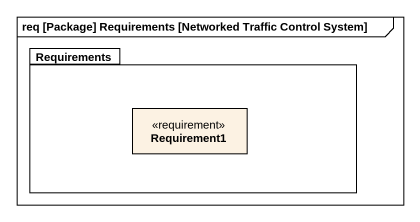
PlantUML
@startuml
mainframe req [Package] Requirements [Networked Traffic Control System]
hide circle
hide empty members
package Requirements {
  class Requirement1 <<requirement>>
}
@enduml
